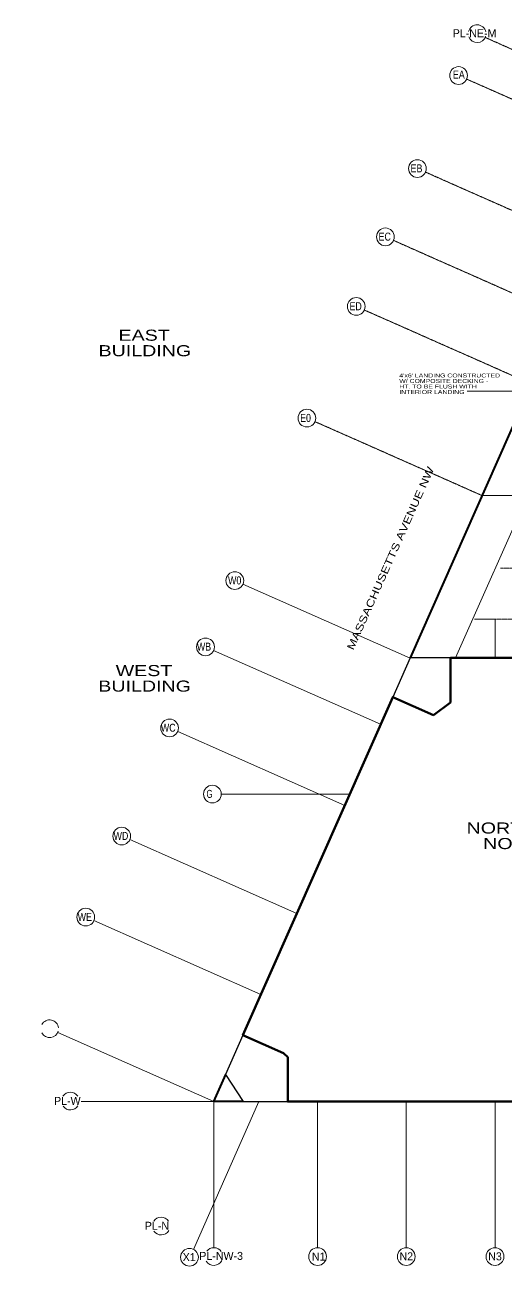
# Model space of a CAD drawing. Header units: inches. Extents: x -40190 to 0, y -3216 to 2257.
# Drawn here: x -26569 to -24616, y -3147 to 1894 of the extents above; entities that cross this region are included whole.
import ezdxf
from ezdxf import colors
from ezdxf.entities.mleader import LeaderData, LeaderLine
from ezdxf.enums import TextEntityAlignment as Align
from ezdxf.math import Vec2, Vec3

# ---------------------------------------------------------------- set-up
doc = ezdxf.new("R2010")
doc.units = ezdxf.units.IN
doc.header["$LTSCALE"] = 0.5
doc.header["$MEASUREMENT"] = 0
doc.linetypes.add('A113$0$CENTER', pattern=[2, 1.25, -0.25, 0.25, -0.25])
for name, color, linetype in [('A113$0$A-ANNO-TEXT', 8, 'Continuous'), ('A113$0$A-ANNO-WEST', 8, 'Continuous'), ('A113$0$A-GRID-1DP0-15', 8, 'Continuous'), ('A113$0$A-GRID-GRDP0-15', 8, 'Continuous'), ('A113$0$C-PROP', 8, 'Continuous'), ('E-Anno-Note', 6, 'Continuous'), ('XREF', 7, 'Continuous')]:
    doc.layers.add(name, color=color, linetype=linetype)
doc.styles.add('A113$0$Arial', font='arial.ttf', dxfattribs={"height": 0.076839})
doc.styles.add('A113$0$style-Arial', font='arial.ttf')
doc.styles.add('MAMEP ANNO', font='arial.ttf', dxfattribs={"height": 0.101562})

# ---------------------------------------------------------------- blocks, each defined once
blk = doc.blocks.new('A113')
at = {"layer": 'A113$0$A-ANNO-TEXT', "lineweight": 0, "flags": 128}
blk.add_lwpolyline([(-24773.8061, 405.8801), (-24455.8634, 405.8801), (-23936.0045, 724.7717)], dxfattribs=at)
at = {"layer": 'A113$0$A-ANNO-WEST', "lineweight": 30}
for p, q in [((-25005.6434, -676.9041), (-25076.0596, -835.9378)), ((-24842.0259, -676.9042), (-25005.6434, -676.9041)), ((-25684.162, -2209.3266), (-25754.5367, -2368.2668)), ((-25754.5367, -2368.2668), (-25682.5292, -2478.9004)), ((-25682.5292, -2478.9004), (-25502.0254, -2478.9003))]:
    blk.add_line(p, q, dxfattribs=at)
at = {"layer": 'A113$0$A-ANNO-WEST', "lineweight": 53, "flags": 128}
blk.add_lwpolyline([(-23093.0624, -797.9051), (-22682.0257, -797.9051), (-22682.0257, -676.9042), (-21061.0236, -676.9042), (-21061.0236, -2477.9051), (-22682.0257, -2477.9051), (-22682.0257, -2347.1498), (-23779.0217, -2347.1498), (-23837.3562, -2478.8988), (-25502.0254, -2478.9003), (-25502.0236, -2298.3308), (-25518.812, -2282.5399), (-25684.162, -2209.3266), (-25076.0596, -835.9378), (-24911.085, -908.9844), (-24842.0239, -857.4072), (-24842.0259, -676.9042), (-23039.4874, -676.9057), (-23093.0624, -797.9051)], close=True, dxfattribs=at)
at = {"layer": 'A113$0$A-GRID-1DP0-15', "lineweight": 13}
for centre in [(-24808.7497, 1688.063, 0), (-24975.9962, 1310.3406), (-25105.8492, 1032.9756), (-25223.9507, 750.3406), (-25424.2584, 296.8055), (-25716.7294, -363.0889), (-25835.7521, -632.2166), (-25981.5032, -961.3923), (-25807.8964, -1229.9051), (-26175.838, -1400.2931), (-26321.5892, -1729.4688), (-25381.0236, -3107.9017), (-25021.0236, -3107.9017), (-24661.0236, -3107.9017), (-25900.7905, -3110.9685)]:
    blk.add_circle(centre, 36, dxfattribs=at)
for centre, start, end in [((-24733.5264, 1857.9355), 12.3744237, 165.6270042), ((-24733.5264, 1857.9355), 200.5139047, 343.9322995), ((-26467.9617, -2182.8908), 5.0352203, 152.009589), ((-26467.9617, -2182.8908), 208.2985616, 345.3363827), ((-26383.9119, -2476.5362), 34.0743428, 146.7799207), ((-26383.9119, -2476.5362), 215.420843, 328.567837), ((-26015.5572, -2983.9436), 34.0743428, 146.7799207), ((-26015.5572, -2983.9436), 215.420843, 328.567837), ((-25801.9839, -3107.9017), 34.157994, 142.9873582), ((-25801.9839, -3107.9017), 211.6350422, 334.6407846)]:
    blk.add_arc(centre, 36, start, end, dxfattribs=at)
at = {"layer": 'A113$0$A-GRID-GRDP0-15', "linetype": 'A113$0$CENTER', "lineweight": 0}
for p, q in [((-24700.9134, 1842.6911), (-24022.0239, 1542.095)), ((-24775.83, 1673.4929, 0), (-23943.3256, 1304.8799, 0)), ((-24943.0764, 1295.7705), (-24110.5721, 927.1574)), ((-25072.9294, 1018.4055), (-24234.537, 647.1853)), ((-25191.031, 735.7705), (-24358.5266, 367.1574)), ((-25391.2212, 282.5037), (-24712.7547, -17.9051)), ((-24638.5067, -312.8426), (-20364.9322, -312.8426)), ((-24743.6228, -518.9051), (-20364.9322, -518.9051))]:
    blk.add_line(p, q, dxfattribs=at)
at = {"layer": 'A113$0$A-GRID-GRDP0-15', "lineweight": 0}
for p, q in [((-23943.3256, 1304.8799), (-24820.8121, -676.9042)), ((-25684.013, -377.2485), (-25005.9064, -677.498)), ((-24661.0236, -518.9051), (-24661.0236, -676.9044)), ((-25802.7174, -646.5244, 0), (-25125.0491, -946.5797, 0)), ((-25948.4686, -975.7, -0.0002), (-25270.7999, -1275.7555, -0.0002)), ((-25771.8964, -1229.9051), (-25250.4985, -1229.9051)), ((-26142.8034, -1414.6009, -0.0002), (-25465.1344, -1714.6565, -0.0002)), ((-25399.1725, -1562.9051), (-25397.9426, -1562.9051)), ((-26288.5545, -1743.7765, -0.0002), (-25610.8852, -2043.8323, -0.0002)), ((-26435.0944, -2197.5788), (-25801.9839, -2477.905)), ((-26339.7039, -2477.905), (-25683.1771, -2477.905)), ((-25618.6927, -2478.9004), (-25884.3717, -3078.9306)), ((-25801.9839, -2477.905), (-25801.9839, -3071.9017)), ((-25381.0236, -2478.9002), (-25381.0236, -3071.9017)), ((-25021.0236, -2478.8998), (-25021.0236, -3071.9017)), ((-24661.0236, -2478.8995), (-24661.0236, -3071.9017))]:
    blk.add_line(p, q, dxfattribs=at)
at = {"layer": 'A113$0$A-GRID-GRDP0-15', "lineweight": 0, "flags": 128}
blk.add_lwpolyline([(-24712.7547, -17.9051), (-24395.0245, -17.9051)], dxfattribs=at)
at = {"layer": 'A113$0$C-PROP', "lineweight": 40, "flags": 128}
for points in [[(-25004.5437, -676.9041), (-24022.0239, 1542.095), (-21061.0239, 1542.095), (-21061.0239, -676.9042)], [(-25801.9839, -2477.905), (-25753.8833, -2369.2708)], [(-25683.1771, -2477.905), (-25801.9839, -2477.905)]]:
    blk.add_lwpolyline(points, dxfattribs=at)
at = {"layer": 'A113$0$A-ANNO-TEXT', "lineweight": 13, "style": 'A113$0$style-Arial', "width": 1.266666}
for s, p in [('EAST', (-26084.7635, 633.595)), ('BUILDING', (-26081.7455, 570.595)), ('WEST', (-26085.2065, -728.405)), ('BUILDING', (-26082.8417, -791.405))]:
    blk.add_text(s, height=45, dxfattribs=at).set_placement(p, align=Align.MIDDLE_CENTER)
at = {"layer": 'A113$0$A-ANNO-TEXT', "lineweight": 30, "style": 'A113$0$style-Arial', "width": 1.266666}
blk.add_text('MASSACHUSETTS AVENUE NW', height=30, rotation=66, dxfattribs=at).set_placement((-25235.881, -647.6007))
at = {"layer": 'A113$0$A-ANNO-TEXT', "lineweight": 70, "char_height": 15.999998, "attachment_point": 7, "line_spacing_factor": 0.6, "style": 'A113$0$Arial'}
for s, insert in [('\\H1x;\\W1.24688;W/ COMPOSITE DECKING -', (-25049.4137, 439.3437)), ("\\H1x;\\W1.24688;4'x6' LANDING CONSTRUCTED", (-25049.4137, 461.7437)), ('\\H1x;\\W1.24688;HT. TO BE FLUSH WITH', (-25049.4137, 416.9437)), ('\\H1x;\\W1.24688;INTERIOR LANDING', (-25049.4137, 394.5437))]:
    blk.add_mtext(s, dxfattribs=dict(at, insert=insert))
at = {"layer": 'A113$0$A-ANNO-WEST', "lineweight": 53, "style": 'A113$0$style-Arial', "width": 1.266666}
for s, p in [('NORTHWEST BUILDING', (-24320.8079, -1367.7359)), ('NOT IN CONTRACT', (-24341.9458, -1430.7359))]:
    blk.add_text(s, height=45, dxfattribs=at).set_placement(p, align=Align.MIDDLE_CENTER)
at = {"layer": 'A113$0$A-GRID-1DP0-15', "lineweight": 13, "style": 'A113$0$style-Arial'}
for s, rotation, width, p in [('PL-NE-M', 0.0086, 0.95, (-24832.5166, 1843.7117)), ('EA', 0.0086, 0.789231, (-24831.7152, 1675.8433, 0)), ('EB', 0.0086, 0.789231, (-25003.4502, 1294.9404)), ('EC', 0.0086, 0.789231, (-25133.3032, 1017.5755)), ('ED', 0.0086, 0.789231, (-25251.4047, 734.9404)), ('E0', 0.0086, 0.789231, (-25451.7124, 281.4054)), ('W0', 0.0086, 0.789231, (-25744.1834, -378.489)), ('WB', 0.0086, 0.789231, (-25870.577, -647.6178)), ('WC', 0.0086, 0.789231, (-26016.8504, -976.6929)), ('WD', 0.0086, 0.789231, (-26208.5888, -1416.0213)), ('WE', 0.0086, 0.789231, (-26354.2779, -1744.9542)), ('X1', 0.0087, 0.95, (-25928.2444, -3126.3686))]:
    blk.add_text(s, height=32.5, rotation=rotation, dxfattribs=dict(at, width=width)).set_placement(p)
for s, width, p in [('G', 0.701538, (-25831.737, -1245.3011)), ('PL-W', 0.95, (-26450.2682, -2491.9322)), ('PL-N', 0.95, (-26081.9134, -2999.3396)), ('PL-NW-3', 0.95, (-25860.9507, -3121.4779)), ('N1', 0.95, (-25404.0279, -3124.4586)), ('N2', 0.95, (-25048.4799, -3123.2977)), ('N3', 0.95, (-24688.4799, -3123.2977))]:
    blk.add_text(s, height=32.5, dxfattribs=dict(at, width=width)).set_placement(p)

msp = doc.modelspace()

# ---------------------------------------------------------------- block references
at = {"layer": 'XREF'}
msp.add_blockref('A113', (0.1, 0), dxfattribs=at)

# ---------------------------------------------------------------- leaders
at = {"layer": 'E-Anno-Note'}
ml = msp.add_multileader_mtext('Standard', dxfattribs=at)
ml.set_content('2P-30A/NFSS FOR GENERATOR JACKET WATER HEATER (480V, 1%%C)', color=(89, 89, 89), style='MAMEP ANNO')
ml.set_leader_properties(color=256, linetype='Continuous')
ml.build(insert=Vec2(0, 0))
ml.multileader.update_dxf_attribs({"has_dogleg": 0, "text_right_attachment_type": 3, "dogleg_length": 3.84, "arrow_head_size": 12, "scale": 96})
ctx = ml.context
ctx.base_point, ctx.scale, ctx.char_height, ctx.arrow_head_size, ctx.landing_gap_size, ctx.plane_origin = Vec3(-22108, 375.3), 96, 7.68, 12, 3.75, Vec3(-21875.4, 379.5)
ctx.right_attachment, ctx.text_align_type = 3, 2
notes = []
notes.append((ctx, [(0, (1, 1, 0), (-21547.3, 362.1), (-1, 0), 369, [(0, [(-21843.7, 423.1), (-21908.6, 362.1)], 0, [])])]))
ctx.mtext.insert, ctx.mtext.width, ctx.mtext.alignment, ctx.mtext.flow_direction = Vec3(-21920.1, 380.3), 190.309, 3, 5
for ctx, leaders in notes:
    for number, flags, end, landing, length, lines in leaders:
        leader = LeaderData()
        leader.index, (leader.has_last_leader_line, leader.has_dogleg_vector, leader.attachment_direction) = number, flags
        leader.last_leader_point, leader.dogleg_vector, leader.dogleg_length = Vec3(end), Vec3(landing), length
        for number, points, colour, breaks in lines:
            line = LeaderLine()
            line.index, line.vertices, line.color, line.breaks = number, Vec3.list(points), colors.encode_raw_color(colour), breaks
            leader.lines.append(line)
        ctx.leaders.append(leader)

doc.saveas('drawing.dxf')
